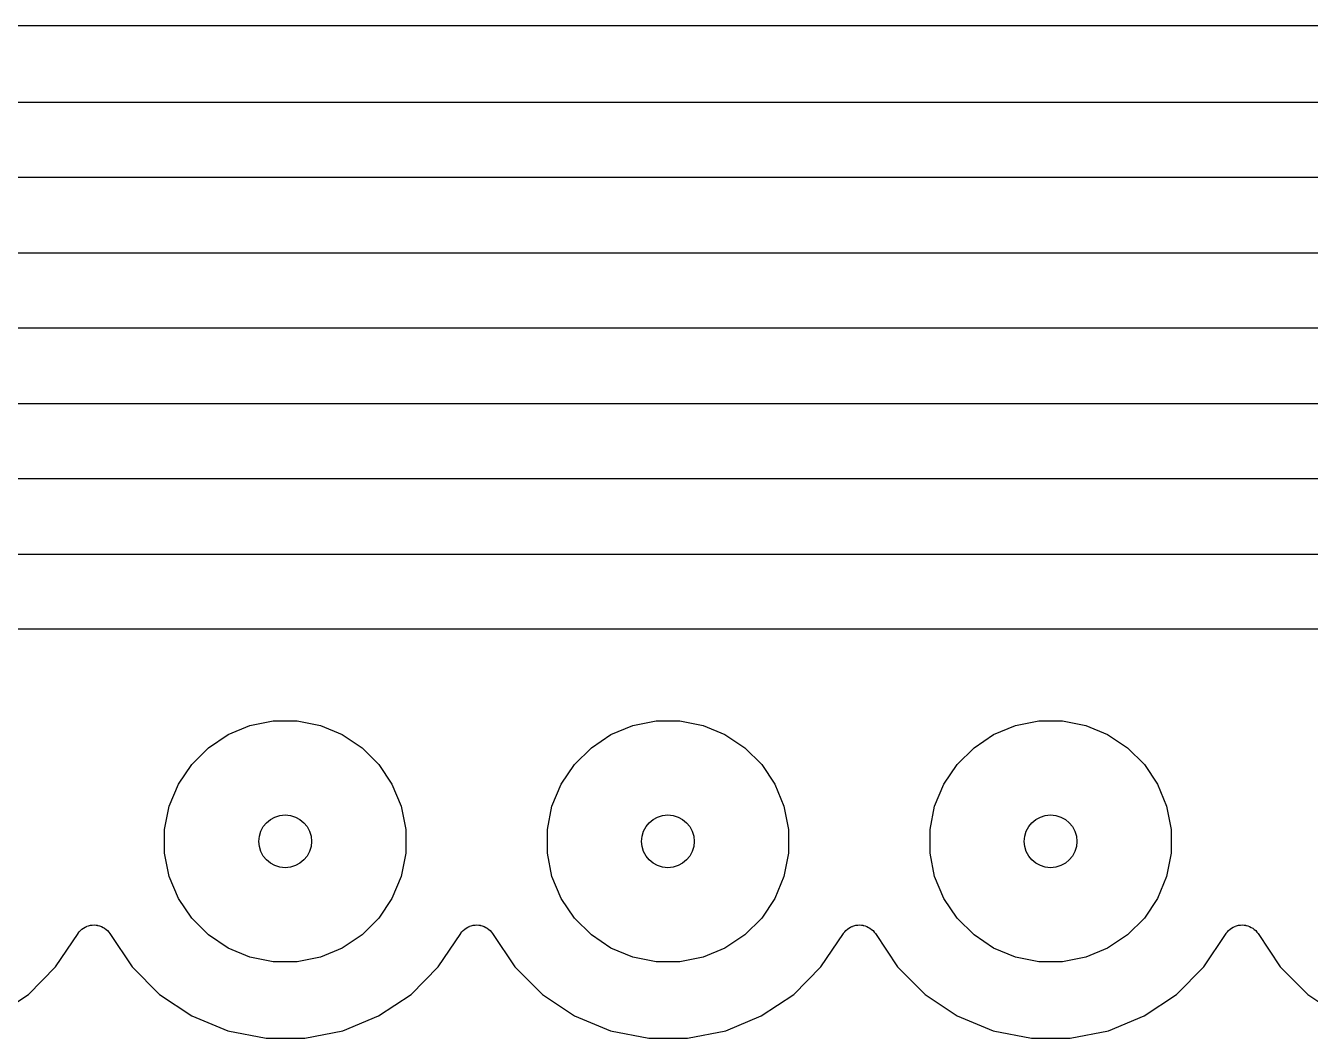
# Model space of a CAD drawing. Extents: x 1.5 to 15, y -8.3 to -3.1.
# Drawn here: x 13.0428 to 13.3785, y -3.9199 to -3.6552 of the extents above; entities that cross this region are included whole.
import ezdxf

# ---------------------------------------------------------------- set-up
doc = ezdxf.new("R2010")
doc.units = 0
doc.header["$MEASUREMENT"] = 0
doc.layers.add('BLACK', color=7, linetype='CONTINUOUS')

msp = doc.modelspace()

# ---------------------------------------------------------------- linework, layer by layer
at = {"layer": 'BLACK', "linetype": 'CONTINUOUS'}
for p, q in [((14.2256, -3.6552), (12.601, -3.6552)), ((12.5907, -3.6752), (14.2268, -3.6752)), ((14.2232, -3.69488), (12.5871, -3.69488)), ((12.5709, -3.71457), (14.1662, -3.71457)), ((14.1626, -3.73425), (12.5673, -3.73425)), ((12.4971, -3.75394), (14.1055, -3.75394)), ((14.1019, -3.77362), (12.4935, -3.77362)), ((12.4233, -3.79331), (13.4449, -3.79331)), ((13.4413, -3.81299), (12.4197, -3.81299)), ((13.0957, -3.84049), (13.1014, -3.83812)), ((13.1014, -3.83812), (13.1075, -3.83691)), ((13.1075, -3.83691), (13.1137, -3.83691)), ((13.1137, -3.83691), (13.1198, -3.83812)), ((13.1198, -3.83812), (13.1255, -3.84049)), ((13.1957, -3.84049), (13.2014, -3.83812)), ((13.2014, -3.83812), (13.2075, -3.83691)), ((13.2075, -3.83691), (13.2137, -3.83691)), ((13.2137, -3.83691), (13.2198, -3.83812)), ((13.2198, -3.83812), (13.2255, -3.84049)), ((13.2957, -3.84049), (13.3014, -3.83812)), ((13.3014, -3.83812), (13.3075, -3.83691)), ((13.3075, -3.83691), (13.3137, -3.83691)), ((13.3137, -3.83691), (13.3198, -3.83812)), ((13.3198, -3.83812), (13.3255, -3.84049)), ((13.0906, -3.84394), (13.0957, -3.84049)), ((13.1255, -3.84049), (13.1307, -3.84394)), ((13.1906, -3.84394), (13.1957, -3.84049)), ((13.2255, -3.84049), (13.2307, -3.84394)), ((13.2906, -3.84394), (13.2957, -3.84049)), ((13.3255, -3.84049), (13.3307, -3.84394)), ((13.0862, -3.84833), (13.0906, -3.84394)), ((13.1307, -3.84394), (13.1351, -3.84833)), ((13.1862, -3.84833), (13.1906, -3.84394)), ((13.2307, -3.84394), (13.2351, -3.84833)), ((13.2862, -3.84833), (13.2906, -3.84394)), ((13.3307, -3.84394), (13.3351, -3.84833)), ((13.0827, -3.85349), (13.0862, -3.84833)), ((13.1351, -3.84833), (13.1385, -3.85349)), ((13.1827, -3.85349), (13.1862, -3.84833)), ((13.2351, -3.84833), (13.2385, -3.85349)), ((13.2827, -3.85349), (13.2862, -3.84833)), ((13.3351, -3.84833), (13.3385, -3.85349)), ((13.0803, -3.85922), (13.0827, -3.85349)), ((13.1385, -3.85349), (13.1409, -3.85922)), ((13.1803, -3.85922), (13.1827, -3.85349)), ((13.2385, -3.85349), (13.2409, -3.85922)), ((13.2803, -3.85922), (13.2827, -3.85349)), ((13.3385, -3.85349), (13.3409, -3.85922)), ((13.0791, -3.8653), (13.0803, -3.85922)), ((13.1409, -3.85922), (13.1421, -3.8653)), ((13.1791, -3.8653), (13.1803, -3.85922)), ((13.2409, -3.85922), (13.2421, -3.8653)), ((13.2791, -3.8653), (13.2803, -3.85922)), ((13.3409, -3.85922), (13.3421, -3.8653)), ((13.0791, -3.87151), (13.0791, -3.8653)), ((13.1421, -3.8653), (13.1421, -3.87151)), ((13.1791, -3.87151), (13.1791, -3.8653)), ((13.2421, -3.8653), (13.2421, -3.87151)), ((13.2791, -3.87151), (13.2791, -3.8653)), ((13.3421, -3.8653), (13.3421, -3.87151)), ((13.0803, -3.87759), (13.0791, -3.87151)), ((13.1421, -3.87151), (13.1409, -3.87759)), ((13.1803, -3.87759), (13.1791, -3.87151)), ((13.2421, -3.87151), (13.2409, -3.87759)), ((13.2803, -3.87759), (13.2791, -3.87151)), ((13.3421, -3.87151), (13.3409, -3.87759)), ((13.0827, -3.88332), (13.0803, -3.87759)), ((13.1409, -3.87759), (13.1385, -3.88332)), ((13.1827, -3.88332), (13.1803, -3.87759)), ((13.2409, -3.87759), (13.2385, -3.88332)), ((13.2827, -3.88332), (13.2803, -3.87759)), ((13.3409, -3.87759), (13.3385, -3.88332)), ((13.0862, -3.88848), (13.0827, -3.88332)), ((13.1385, -3.88332), (13.1351, -3.88848)), ((13.1862, -3.88848), (13.1827, -3.88332)), ((13.2385, -3.88332), (13.2351, -3.88848)), ((13.2862, -3.88848), (13.2827, -3.88332)), ((13.3385, -3.88332), (13.3351, -3.88848)), ((13.0906, -3.89287), (13.0862, -3.88848)), ((13.1351, -3.88848), (13.1307, -3.89287)), ((13.1906, -3.89287), (13.1862, -3.88848)), ((13.2351, -3.88848), (13.2307, -3.89287)), ((13.2906, -3.89287), (13.2862, -3.88848)), ((13.3351, -3.88848), (13.3307, -3.89287)), ((13.0506, -3.90123), (13.0565, -3.89249)), ((13.0565, -3.89243), (13.0568, -3.89206)), ((13.0565, -3.89245), (13.0565, -3.89243)), ((13.0565, -3.89249), (13.0565, -3.89245)), ((13.0565, -3.89245), (13.0565, -3.89245)), ((13.0565, -3.89245), (13.0565, -3.89245)), ((13.0568, -3.89206), (13.0571, -3.8917)), ((13.0571, -3.89168), (13.0575, -3.89139)), ((13.0571, -3.89169), (13.0571, -3.89168)), ((13.0571, -3.8917), (13.0571, -3.89169)), ((13.0575, -3.89139), (13.0579, -3.89109)), ((13.0579, -3.89107), (13.0583, -3.89085)), ((13.0579, -3.89108), (13.0579, -3.89107)), ((13.0579, -3.89109), (13.0579, -3.89108)), ((13.0583, -3.89085), (13.0587, -3.89063)), ((13.0587, -3.89063), (13.0588, -3.89063)), ((13.0588, -3.89062), (13.0592, -3.89049)), ((13.0588, -3.89063), (13.0588, -3.89062)), ((13.0592, -3.89049), (13.0597, -3.89036)), ((13.0597, -3.89035), (13.0602, -3.89031)), ((13.0597, -3.89036), (13.0597, -3.89035)), ((13.0597, -3.89036), (13.0597, -3.89036)), ((13.0602, -3.89031), (13.0607, -3.89027)), ((13.0607, -3.89027), (13.0607, -3.89027)), ((13.0607, -3.89027), (13.0607, -3.89027)), ((13.0607, -3.89027), (13.0612, -3.89032)), ((13.0612, -3.89032), (13.0616, -3.89036)), ((13.0616, -3.89036), (13.0616, -3.89037)), ((13.0616, -3.89037), (13.0616, -3.89037)), ((13.0616, -3.89037), (13.0621, -3.89051)), ((13.0621, -3.89051), (13.0626, -3.89065)), ((13.0626, -3.89065), (13.0626, -3.89066)), ((13.0626, -3.89066), (13.0626, -3.89066)), ((13.0626, -3.89066), (13.063, -3.89089)), ((13.063, -3.89089), (13.0634, -3.89111)), ((13.0634, -3.89111), (13.0634, -3.89112)), ((13.0634, -3.89112), (13.0634, -3.89113)), ((13.0634, -3.89113), (13.0638, -3.89144)), ((13.0638, -3.89144), (13.0642, -3.89173)), ((13.0642, -3.89173), (13.0642, -3.89174)), ((13.0642, -3.89174), (13.0642, -3.89175)), ((13.0642, -3.89175), (13.0645, -3.89212)), ((13.0645, -3.89212), (13.0648, -3.89249)), ((13.0648, -3.89249), (13.0706, -3.90123)), ((13.0957, -3.89632), (13.0906, -3.89287)), ((13.1307, -3.89287), (13.1255, -3.89632)), ((13.1506, -3.90123), (13.1565, -3.89249)), ((13.1565, -3.89243), (13.1568, -3.89206)), ((13.1565, -3.89245), (13.1565, -3.89243)), ((13.1565, -3.89249), (13.1565, -3.89245)), ((13.1565, -3.89245), (13.1565, -3.89245)), ((13.1565, -3.89245), (13.1565, -3.89245)), ((13.1568, -3.89206), (13.1571, -3.8917)), ((13.1571, -3.89168), (13.1575, -3.89139)), ((13.1571, -3.89169), (13.1571, -3.89168)), ((13.1571, -3.8917), (13.1571, -3.89169)), ((13.1575, -3.89139), (13.1579, -3.89109)), ((13.1579, -3.89107), (13.1583, -3.89085)), ((13.1579, -3.89108), (13.1579, -3.89107)), ((13.1579, -3.89109), (13.1579, -3.89108)), ((13.1583, -3.89085), (13.1587, -3.89063)), ((13.1587, -3.89063), (13.1588, -3.89063)), ((13.1588, -3.89062), (13.1592, -3.89049)), ((13.1588, -3.89063), (13.1588, -3.89062)), ((13.1592, -3.89049), (13.1597, -3.89036)), ((13.1597, -3.89035), (13.1602, -3.89031)), ((13.1597, -3.89036), (13.1597, -3.89035)), ((13.1597, -3.89036), (13.1597, -3.89036)), ((13.1602, -3.89031), (13.1607, -3.89027)), ((13.1607, -3.89027), (13.1607, -3.89027)), ((13.1607, -3.89027), (13.1607, -3.89027)), ((13.1607, -3.89027), (13.1612, -3.89032)), ((13.1612, -3.89032), (13.1616, -3.89036)), ((13.1616, -3.89036), (13.1616, -3.89037)), ((13.1616, -3.89037), (13.1616, -3.89037)), ((13.1616, -3.89037), (13.1621, -3.89051)), ((13.1621, -3.89051), (13.1626, -3.89065)), ((13.1626, -3.89065), (13.1626, -3.89066)), ((13.1626, -3.89066), (13.1626, -3.89066)), ((13.1626, -3.89066), (13.163, -3.89089)), ((13.163, -3.89089), (13.1634, -3.89111)), ((13.1634, -3.89111), (13.1634, -3.89112)), ((13.1634, -3.89112), (13.1634, -3.89113)), ((13.1634, -3.89113), (13.1638, -3.89144)), ((13.1638, -3.89144), (13.1642, -3.89173)), ((13.1642, -3.89173), (13.1642, -3.89174)), ((13.1642, -3.89174), (13.1642, -3.89175)), ((13.1642, -3.89175), (13.1645, -3.89212)), ((13.1645, -3.89212), (13.1648, -3.89249)), ((13.1648, -3.89249), (13.1706, -3.90123)), ((13.1957, -3.89632), (13.1906, -3.89287)), ((13.2307, -3.89287), (13.2255, -3.89632)), ((13.2506, -3.90123), (13.2565, -3.89249)), ((13.2565, -3.89243), (13.2568, -3.89206)), ((13.2565, -3.89245), (13.2565, -3.89243)), ((13.2565, -3.89249), (13.2565, -3.89245)), ((13.2565, -3.89245), (13.2565, -3.89245)), ((13.2565, -3.89245), (13.2565, -3.89245)), ((13.2568, -3.89206), (13.2571, -3.8917)), ((13.2571, -3.89168), (13.2575, -3.89139)), ((13.2571, -3.89169), (13.2571, -3.89168)), ((13.2571, -3.8917), (13.2571, -3.89169)), ((13.2575, -3.89139), (13.2579, -3.89109)), ((13.2579, -3.89107), (13.2583, -3.89085)), ((13.2579, -3.89108), (13.2579, -3.89107)), ((13.2579, -3.89109), (13.2579, -3.89108)), ((13.2583, -3.89085), (13.2587, -3.89063)), ((13.2587, -3.89063), (13.2588, -3.89063)), ((13.2588, -3.89062), (13.2592, -3.89049)), ((13.2588, -3.89063), (13.2588, -3.89062)), ((13.2592, -3.89049), (13.2597, -3.89036)), ((13.2597, -3.89035), (13.2602, -3.89031)), ((13.2597, -3.89036), (13.2597, -3.89035)), ((13.2597, -3.89036), (13.2597, -3.89036)), ((13.2602, -3.89031), (13.2607, -3.89027)), ((13.2607, -3.89027), (13.2607, -3.89027)), ((13.2607, -3.89027), (13.2607, -3.89027)), ((13.2607, -3.89027), (13.2612, -3.89032)), ((13.2612, -3.89032), (13.2616, -3.89036)), ((13.2616, -3.89036), (13.2616, -3.89037)), ((13.2616, -3.89037), (13.2616, -3.89037)), ((13.2616, -3.89037), (13.2621, -3.89051)), ((13.2621, -3.89051), (13.2626, -3.89065)), ((13.2626, -3.89065), (13.2626, -3.89066)), ((13.2626, -3.89066), (13.2626, -3.89066)), ((13.2626, -3.89066), (13.263, -3.89089)), ((13.263, -3.89089), (13.2634, -3.89111)), ((13.2634, -3.89111), (13.2634, -3.89112)), ((13.2634, -3.89112), (13.2634, -3.89113)), ((13.2634, -3.89113), (13.2638, -3.89144)), ((13.2638, -3.89144), (13.2642, -3.89173)), ((13.2642, -3.89173), (13.2642, -3.89174)), ((13.2642, -3.89174), (13.2642, -3.89175)), ((13.2642, -3.89175), (13.2645, -3.89212)), ((13.2645, -3.89212), (13.2648, -3.89249)), ((13.2648, -3.89249), (13.2706, -3.90123)), ((13.2957, -3.89632), (13.2906, -3.89287)), ((13.3307, -3.89287), (13.3255, -3.89632)), ((13.3506, -3.90123), (13.3565, -3.89249)), ((13.3565, -3.89243), (13.3568, -3.89206)), ((13.3565, -3.89245), (13.3565, -3.89243)), ((13.3565, -3.89249), (13.3565, -3.89245)), ((13.3565, -3.89245), (13.3565, -3.89245)), ((13.3565, -3.89245), (13.3565, -3.89245)), ((13.3568, -3.89206), (13.3571, -3.8917)), ((13.3571, -3.89168), (13.3575, -3.89139)), ((13.3571, -3.89169), (13.3571, -3.89168)), ((13.3571, -3.8917), (13.3571, -3.89169)), ((13.3575, -3.89139), (13.3579, -3.89109)), ((13.3579, -3.89107), (13.3583, -3.89085)), ((13.3579, -3.89108), (13.3579, -3.89107)), ((13.3579, -3.89109), (13.3579, -3.89108)), ((13.3583, -3.89085), (13.3587, -3.89063)), ((13.3587, -3.89063), (13.3588, -3.89063)), ((13.3588, -3.89062), (13.3592, -3.89049)), ((13.3588, -3.89063), (13.3588, -3.89062)), ((13.3592, -3.89049), (13.3597, -3.89036)), ((13.3597, -3.89035), (13.3602, -3.89031)), ((13.3597, -3.89036), (13.3597, -3.89035)), ((13.3597, -3.89036), (13.3597, -3.89036)), ((13.3602, -3.89031), (13.3607, -3.89027)), ((13.3607, -3.89027), (13.3607, -3.89027)), ((13.3607, -3.89027), (13.3607, -3.89027)), ((13.3607, -3.89027), (13.3612, -3.89032)), ((13.3612, -3.89032), (13.3616, -3.89036)), ((13.3616, -3.89036), (13.3616, -3.89037)), ((13.3616, -3.89037), (13.3616, -3.89037)), ((13.3616, -3.89037), (13.3621, -3.89051)), ((13.3621, -3.89051), (13.3626, -3.89065)), ((13.3626, -3.89065), (13.3626, -3.89066)), ((13.3626, -3.89066), (13.3626, -3.89066)), ((13.3626, -3.89066), (13.363, -3.89089)), ((13.363, -3.89089), (13.3634, -3.89111)), ((13.3634, -3.89111), (13.3634, -3.89112)), ((13.3634, -3.89112), (13.3634, -3.89113)), ((13.3634, -3.89113), (13.3638, -3.89144)), ((13.3638, -3.89144), (13.3642, -3.89173)), ((13.3642, -3.89173), (13.3642, -3.89174)), ((13.3642, -3.89174), (13.3642, -3.89175)), ((13.3642, -3.89175), (13.3645, -3.89212)), ((13.3645, -3.89212), (13.3648, -3.89249)), ((13.3648, -3.89249), (13.3706, -3.90123)), ((13.1014, -3.89869), (13.0957, -3.89632)), ((13.1255, -3.89632), (13.1198, -3.89869)), ((13.2014, -3.89869), (13.1957, -3.89632)), ((13.2255, -3.89632), (13.2198, -3.89869)), ((13.3014, -3.89869), (13.2957, -3.89632)), ((13.3255, -3.89632), (13.3198, -3.89869)), ((13.1075, -3.8999), (13.1014, -3.89869)), ((13.1137, -3.8999), (13.1075, -3.8999)), ((13.1198, -3.89869), (13.1137, -3.8999)), ((13.2075, -3.8999), (13.2014, -3.89869)), ((13.2137, -3.8999), (13.2075, -3.8999)), ((13.2198, -3.89869), (13.2137, -3.8999)), ((13.3075, -3.8999), (13.3014, -3.89869)), ((13.3137, -3.8999), (13.3075, -3.8999)), ((13.3198, -3.89869), (13.3137, -3.8999)), ((13.0435, -3.90841), (13.0506, -3.90123)), ((13.0706, -3.90123), (13.0778, -3.90841)), ((13.1435, -3.90841), (13.1506, -3.90123)), ((13.1706, -3.90123), (13.1778, -3.90841)), ((13.2435, -3.90841), (13.2506, -3.90123)), ((13.2706, -3.90123), (13.2778, -3.90841)), ((13.3435, -3.90841), (13.3506, -3.90123)), ((13.3706, -3.90123), (13.3778, -3.90841)), ((13.035, -3.91404), (13.0435, -3.90841)), ((13.0778, -3.90841), (13.0862, -3.91404)), ((13.135, -3.91404), (13.1435, -3.90841)), ((13.1778, -3.90841), (13.1862, -3.91404)), ((13.235, -3.91404), (13.2435, -3.90841)), ((13.2778, -3.90841), (13.2862, -3.91404)), ((13.335, -3.91404), (13.3435, -3.90841)), ((13.3778, -3.90841), (13.3862, -3.91404)), ((13.0862, -3.91404), (13.0956, -3.91792)), ((13.1257, -3.91792), (13.135, -3.91404)), ((13.1862, -3.91404), (13.1956, -3.91792)), ((13.2257, -3.91792), (13.235, -3.91404)), ((13.2862, -3.91404), (13.2956, -3.91792)), ((13.3257, -3.91792), (13.335, -3.91404)), ((13.0956, -3.91792), (13.1056, -3.9199)), ((13.1056, -3.9199), (13.1157, -3.9199)), ((13.1157, -3.9199), (13.1257, -3.91792)), ((13.1956, -3.91792), (13.2056, -3.9199)), ((13.2056, -3.9199), (13.2157, -3.9199)), ((13.2157, -3.9199), (13.2257, -3.91792)), ((13.2956, -3.91792), (13.3056, -3.9199)), ((13.3056, -3.9199), (13.3157, -3.9199)), ((13.3157, -3.9199), (13.3257, -3.91792))]:
    msp.add_line(p, q, dxfattribs=at)
at = {"layer": 'BLACK'}
for centre in [(13.1106, -3.86841), (13.2106, -3.86841), (13.3106, -3.86841)]:
    msp.add_circle(centre, 0.00689, dxfattribs=at)

doc.saveas('drawing.dxf')
